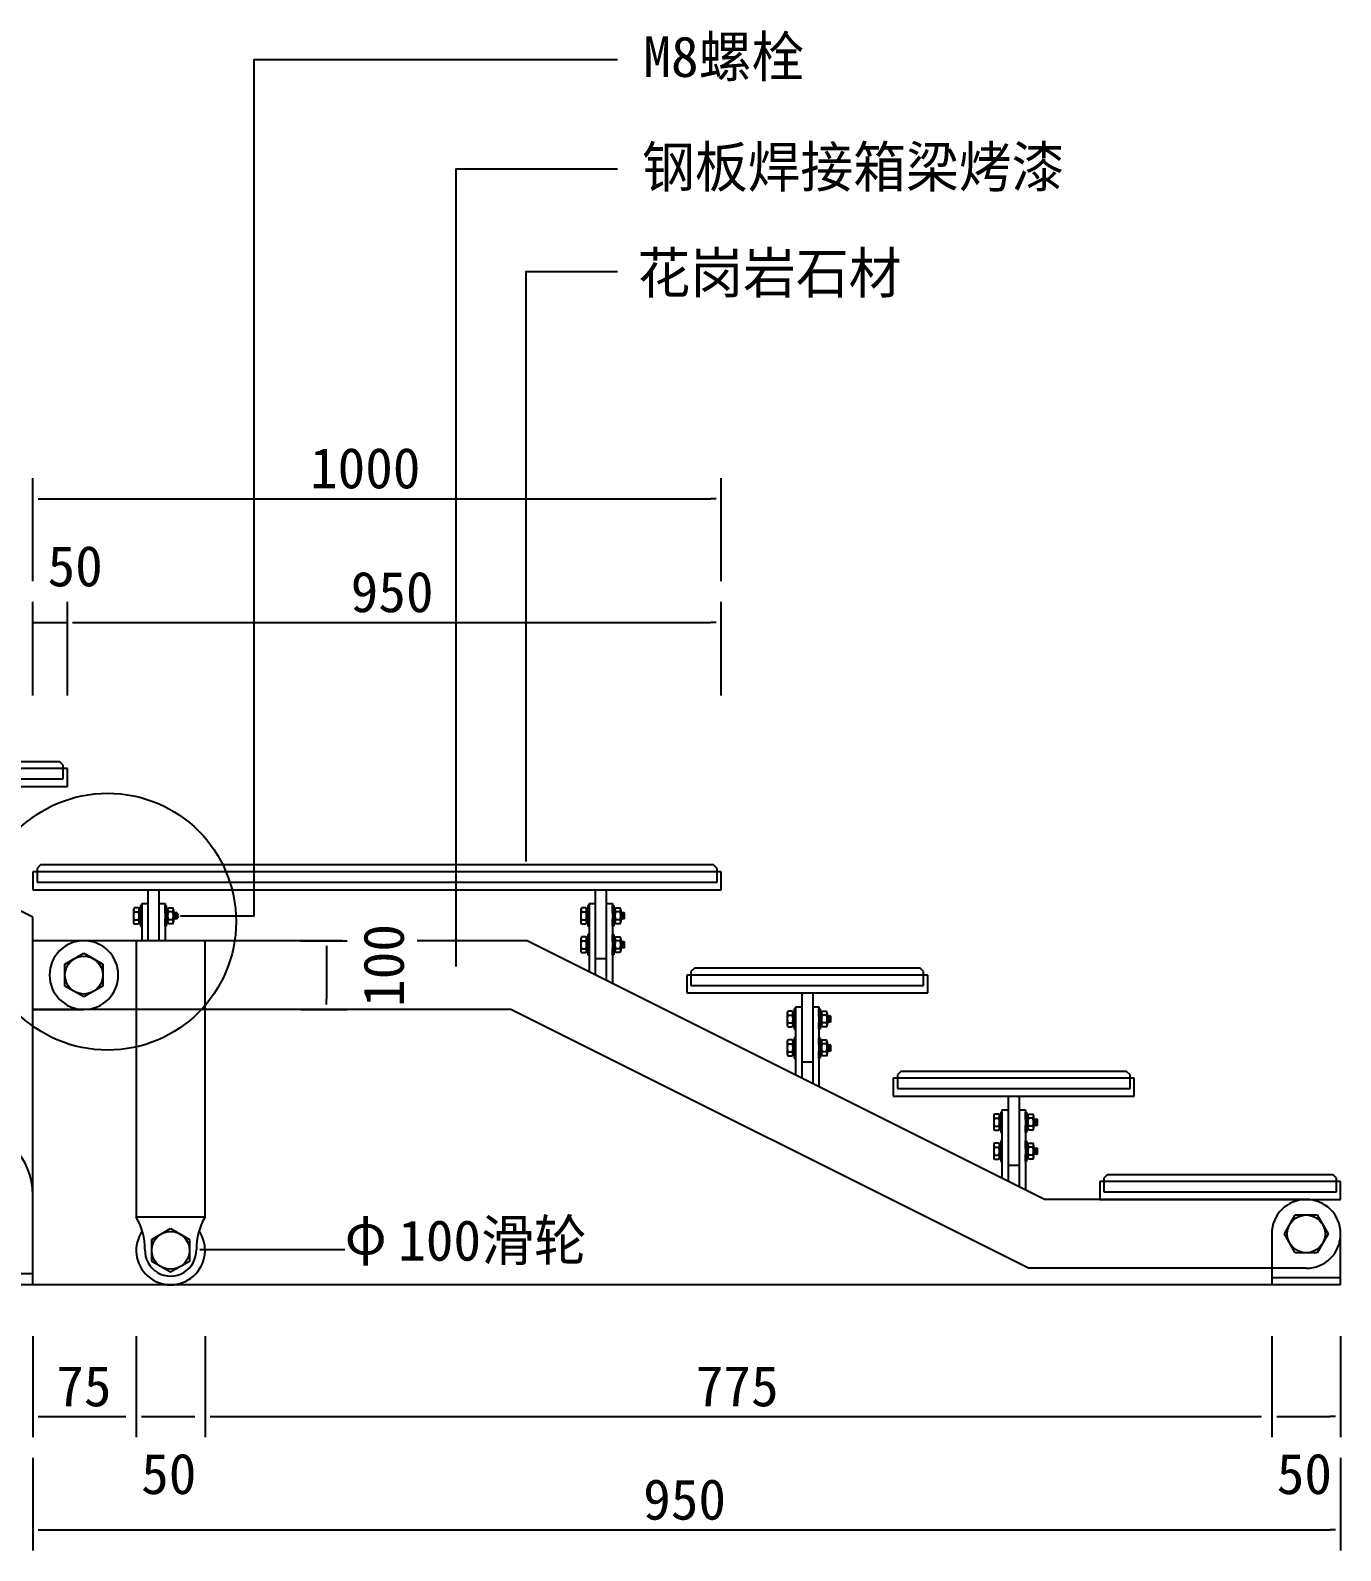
# Model space of a CAD drawing. Header units: metres. Extents: x 14945 to 17595, y 15171 to 18685.
# Drawn here: x 16643 to 17595, y 16919 to 18023 of the extents above; entities that cross this region are included whole.
import ezdxf

# ---------------------------------------------------------------- set-up
doc = ezdxf.new("R2010")
doc.units = ezdxf.units.M
for name, color, linetype in [('2', 2, 'Continuous'), ('3', 3, 'Continuous'), ('4', 4, 'Continuous'), ('7', 7, 'Continuous'), ('DIM', 3, 'Continuous'), ('TEXT', 3, 'Continuous')]:
    doc.layers.add(name, color=color, linetype=linetype)

# ---------------------------------------------------------------- blocks, each defined once
blk = doc.blocks.new('_DOT')
at = {"color": 0, "linetype": 'ByBlock'}
blk.add_line((-0.5, 0), (-1, 0), dxfattribs=at)
blk = doc.blocks.new('DOT')
at = {"color": 0, "linetype": 'ByBlock'}
blk.add_line((-0.35, 0), (-1, 0), dxfattribs=at)
blk.add_lwpolyline([(-0.17, 0, 1), (0.17, 0, 1)], format="xyb", close=True, dxfattribs=at)

msp = doc.modelspace()

# ---------------------------------------------------------------- linework, layer by layer
for p, q in [((17003.17, 17419.76), (17003.17, 17424.64)), ((16952.34, 17343.39), (16952.34, 17348.26)), ((16766.16, 17137.81), (16771.03, 17137.81))]:
    msp.add_line(p, q)
at = {"layer": '2'}
msp.add_line((17594.84, 17112.14), (15172.73, 17112.14), dxfattribs=at)
at = {"layer": '3'}
for p, q in [((16666.84, 17479.64), (16666.84, 17487.14)), ((16595.34, 17479.64), (16666.84, 17479.64)), ((16647.84, 17412.14), (16647.84, 17404.64)), ((16647.84, 17404.64), (17141.84, 17404.64)), ((17141.84, 17404.64), (17141.84, 17412.14)), ((16717.84, 17384.64), (16717.84, 17384.64)), ((16717.84, 17384.64), (16717.84, 17375.89)), ((16718.34, 17383.12), (16721.59, 17383.12)), ((16721.51, 17386.01), (16718.43, 17386.01)), ((16722.97, 17385.17), (16722.09, 17385.17)), ((16722.09, 17385.17), (16722.09, 17384.45)), ((16722.09, 17376.01), (16722.09, 17384.45)), ((16723.84, 17387.67), (16722.97, 17387.67)), ((16722.97, 17387.67), (16722.97, 17385.17)), ((16722.97, 17385.17), (16722.97, 17375.29)), ((16723.84, 17382.26), (16723.84, 17387.67)), ((16740.84, 17382.26), (16740.84, 17387.67)), ((16740.84, 17387.67), (16741.72, 17387.67)), ((16741.72, 17387.67), (16741.72, 17385.17)), ((16741.72, 17385.17), (16741.72, 17375.29)), ((16741.72, 17385.17), (16742.59, 17385.17)), ((16742.59, 17385.17), (16742.59, 17384.45)), ((16742.59, 17376.01), (16742.59, 17384.45)), ((16746.34, 17383.12), (16743.09, 17383.12)), ((16743.18, 17386.01), (16746.26, 17386.01)), ((16746.84, 17384.58), (16746.84, 17382.74)), ((16746.84, 17382.74), (16747.26, 17377.74)), ((16746.84, 17382.74), (16746.84, 17377.93)), ((16746.84, 17382.74), (16747.72, 17382.34)), ((16747.72, 17382.34), (16748.51, 17382.74)), ((16748.05, 17378.13), (16747.72, 17382.34)), ((16748.51, 17382.74), (16748.93, 17377.74)), ((16748.51, 17382.74), (16749.34, 17382.36)), ((16749.34, 17382.36), (16749.34, 17377.94)), ((17042.84, 17384.64), (17042.84, 17384.64)), ((17042.84, 17384.64), (17042.84, 17375.89)), ((17043.34, 17383.12), (17046.59, 17383.12)), ((17046.51, 17386.01), (17043.43, 17386.01)), ((17047.97, 17385.17), (17047.09, 17385.17)), ((17047.09, 17385.17), (17047.09, 17384.45)), ((17047.09, 17376.01), (17047.09, 17384.45)), ((17048.84, 17387.67), (17047.97, 17387.67)), ((17047.97, 17387.67), (17047.97, 17385.17)), ((17047.97, 17385.17), (17047.97, 17375.29)), ((17048.84, 17382.26), (17048.84, 17387.67)), ((17065.84, 17382.26), (17065.84, 17387.67)), ((17065.84, 17387.67), (17066.72, 17387.67)), ((17066.72, 17387.67), (17066.72, 17385.17)), ((17066.72, 17385.17), (17066.72, 17375.29)), ((17066.72, 17385.17), (17067.59, 17385.17)), ((17067.59, 17385.17), (17067.59, 17384.45)), ((17067.59, 17376.01), (17067.59, 17384.45)), ((17071.34, 17383.12), (17068.09, 17383.12)), ((17068.18, 17386.01), (17071.26, 17386.01)), ((17071.84, 17384.58), (17071.84, 17382.74)), ((17071.84, 17382.74), (17071.84, 17377.93)), ((17071.84, 17382.74), (17072.26, 17377.74)), ((17071.84, 17382.74), (17072.72, 17382.34)), ((17072.72, 17382.34), (17073.51, 17382.74)), ((17073.05, 17378.13), (17072.72, 17382.34)), ((17073.51, 17382.74), (17073.93, 17377.74)), ((17073.51, 17382.74), (17074.34, 17382.36)), ((17074.34, 17382.36), (17074.34, 17377.94)), ((16718.34, 17377.35), (16721.59, 17377.35)), ((16718.43, 17374.46), (16721.51, 17374.46)), ((16722.09, 17376.01), (16722.09, 17375.29)), ((16722.09, 17375.29), (16722.97, 17375.29)), ((16722.97, 17375.29), (16722.97, 17372.79)), ((16722.97, 17372.79), (16723.84, 17372.79)), ((16723.84, 17372.79), (16723.84, 17377.85)), ((16740.84, 17372.79), (16740.84, 17377.85)), ((16741.72, 17372.79), (16740.84, 17372.79)), ((16742.59, 17375.29), (16741.72, 17375.29)), ((16741.72, 17375.29), (16741.72, 17372.79)), ((16742.59, 17376.01), (16742.59, 17375.29)), ((16746.34, 17377.35), (16743.09, 17377.35)), ((16746.26, 17374.46), (16743.18, 17374.46)), ((16747.26, 17377.74), (16746.84, 17377.93)), ((16746.84, 17377.93), (16746.84, 17375.89)), ((16748.05, 17378.13), (16747.26, 17377.74)), ((16748.93, 17377.74), (16748.05, 17378.13)), ((16749.34, 17377.94), (16748.93, 17377.74)), ((17043.34, 17377.35), (17046.59, 17377.35)), ((17043.43, 17374.46), (17046.51, 17374.46)), ((17047.09, 17376.01), (17047.09, 17375.29)), ((17047.09, 17375.29), (17047.97, 17375.29)), ((17047.97, 17375.29), (17047.97, 17372.79)), ((17047.97, 17372.79), (17048.84, 17372.79)), ((17048.84, 17372.79), (17048.84, 17377.85)), ((17065.84, 17372.79), (17065.84, 17377.85)), ((17066.72, 17372.79), (17065.84, 17372.79)), ((17067.59, 17375.29), (17066.72, 17375.29)), ((17066.72, 17375.29), (17066.72, 17372.79)), ((17067.59, 17376.01), (17067.59, 17375.29)), ((17071.34, 17377.35), (17068.09, 17377.35)), ((17071.26, 17374.46), (17068.18, 17374.46)), ((17072.26, 17377.74), (17071.84, 17377.93)), ((17071.84, 17377.93), (17071.84, 17375.89)), ((17073.05, 17378.13), (17072.26, 17377.74)), ((17073.93, 17377.74), (17073.05, 17378.13)), ((17074.34, 17377.94), (17073.93, 17377.74)), ((17042.84, 17363.56), (17042.84, 17356.91)), ((17043.34, 17362.1), (17046.59, 17362.1)), ((17046.51, 17364.99), (17043.43, 17364.99)), ((17047.97, 17364.15), (17047.09, 17364.15)), ((17047.09, 17364.15), (17047.09, 17363.43)), ((17047.09, 17354.99), (17047.09, 17363.43)), ((17048.84, 17366.65), (17047.97, 17366.65)), ((17047.97, 17366.65), (17047.97, 17364.15)), ((17047.97, 17364.15), (17047.97, 17354.27)), ((17048.84, 17361.24), (17048.84, 17366.65)), ((17065.84, 17361.24), (17065.84, 17366.65)), ((17065.84, 17366.65), (17066.72, 17366.65)), ((17066.72, 17366.65), (17066.72, 17364.15)), ((17066.72, 17364.15), (17066.72, 17354.27)), ((17066.72, 17364.15), (17067.59, 17364.15)), ((17067.59, 17364.15), (17067.59, 17363.43)), ((17067.59, 17354.99), (17067.59, 17363.43)), ((17071.34, 17362.1), (17068.09, 17362.1)), ((17068.18, 17364.99), (17071.26, 17364.99)), ((17071.84, 17363.56), (17071.84, 17361.72)), ((17071.84, 17361.72), (17071.84, 17356.91)), ((17071.84, 17361.72), (17072.26, 17356.72)), ((17071.84, 17361.72), (17072.72, 17361.32)), ((17072.72, 17361.32), (17073.51, 17361.72)), ((17073.05, 17357.11), (17072.72, 17361.32)), ((17073.51, 17361.72), (17073.93, 17356.72)), ((17073.51, 17361.72), (17074.34, 17361.34)), ((17074.34, 17361.34), (17074.34, 17356.92)), ((17042.84, 17356.91), (17042.84, 17356.91)), ((17042.84, 17356.91), (17042.84, 17354.87)), ((17043.34, 17356.33), (17046.59, 17356.33)), ((17043.43, 17353.44), (17046.51, 17353.44)), ((17047.09, 17354.99), (17047.09, 17354.27)), ((17047.09, 17354.27), (17047.97, 17354.27)), ((17047.97, 17354.27), (17047.97, 17351.77)), ((17047.97, 17351.77), (17048.84, 17351.77)), ((17048.84, 17351.77), (17048.84, 17356.83)), ((17065.84, 17351.77), (17065.84, 17356.83)), ((17066.72, 17351.77), (17065.84, 17351.77)), ((17067.59, 17354.27), (17066.72, 17354.27)), ((17066.72, 17354.27), (17066.72, 17351.77)), ((17067.59, 17354.99), (17067.59, 17354.27)), ((17071.34, 17356.33), (17068.09, 17356.33)), ((17071.26, 17353.44), (17068.18, 17353.44)), ((17072.26, 17356.72), (17071.84, 17356.91)), ((17071.84, 17356.91), (17071.84, 17354.87)), ((17073.05, 17357.11), (17072.26, 17356.72)), ((17073.93, 17356.72), (17073.05, 17357.11)), ((17074.34, 17356.92), (17073.93, 17356.72)), ((17122.84, 17337.14), (17122.84, 17329.64)), ((17122.84, 17329.64), (17291.84, 17329.64)), ((17291.84, 17329.64), (17291.84, 17337.14)), ((17192.84, 17309.64), (17192.84, 17309.64)), ((17192.84, 17309.64), (17192.84, 17300.89)), ((17193.34, 17308.12), (17196.59, 17308.12)), ((17196.51, 17311.01), (17193.43, 17311.01)), ((17197.97, 17310.17), (17197.09, 17310.17)), ((17197.09, 17310.17), (17197.09, 17309.45)), ((17197.09, 17301.01), (17197.09, 17309.45)), ((17198.84, 17312.67), (17197.97, 17312.67)), ((17197.97, 17312.67), (17197.97, 17310.17)), ((17197.97, 17310.17), (17197.97, 17300.29)), ((17198.84, 17307.26), (17198.84, 17312.67)), ((17215.84, 17307.26), (17215.84, 17312.67)), ((17215.84, 17312.67), (17216.72, 17312.67)), ((17216.72, 17312.67), (17216.72, 17310.17)), ((17216.72, 17310.17), (17216.72, 17300.29)), ((17216.72, 17310.17), (17217.59, 17310.17)), ((17217.59, 17310.17), (17217.59, 17309.45)), ((17217.59, 17301.01), (17217.59, 17309.45)), ((17221.34, 17308.12), (17218.09, 17308.12)), ((17218.18, 17311.01), (17221.26, 17311.01)), ((17221.84, 17309.58), (17221.84, 17307.74)), ((17221.84, 17307.74), (17221.84, 17302.93)), ((17221.84, 17307.74), (17222.26, 17302.74)), ((17221.84, 17307.74), (17222.72, 17307.34)), ((17222.72, 17307.34), (17223.51, 17307.74)), ((17223.05, 17303.13), (17222.72, 17307.34)), ((17223.51, 17307.74), (17223.93, 17302.74)), ((17223.51, 17307.74), (17224.34, 17307.36)), ((17224.34, 17307.36), (17224.34, 17302.94)), ((17193.34, 17302.35), (17196.59, 17302.35)), ((17193.43, 17299.46), (17196.51, 17299.46)), ((17197.09, 17301.01), (17197.09, 17300.29)), ((17197.09, 17300.29), (17197.97, 17300.29)), ((17197.97, 17300.29), (17197.97, 17297.79)), ((17197.97, 17297.79), (17198.84, 17297.79)), ((17198.84, 17297.79), (17198.84, 17302.85)), ((17215.84, 17297.79), (17215.84, 17302.85)), ((17216.72, 17297.79), (17215.84, 17297.79)), ((17217.59, 17300.29), (17216.72, 17300.29)), ((17216.72, 17300.29), (17216.72, 17297.79)), ((17217.59, 17301.01), (17217.59, 17300.29)), ((17221.34, 17302.35), (17218.09, 17302.35)), ((17221.26, 17299.46), (17218.18, 17299.46)), ((17222.26, 17302.74), (17221.84, 17302.93)), ((17221.84, 17302.93), (17221.84, 17300.89)), ((17223.05, 17303.13), (17222.26, 17302.74)), ((17223.93, 17302.74), (17223.05, 17303.13)), ((17224.34, 17302.94), (17223.93, 17302.74)), ((17192.84, 17288.56), (17192.84, 17281.91)), ((17193.34, 17287.1), (17196.59, 17287.1)), ((17196.51, 17289.99), (17193.43, 17289.99)), ((17197.97, 17289.15), (17197.09, 17289.15)), ((17197.09, 17289.15), (17197.09, 17288.43)), ((17197.09, 17279.99), (17197.09, 17288.43)), ((17198.84, 17291.65), (17197.97, 17291.65)), ((17197.97, 17291.65), (17197.97, 17289.15)), ((17197.97, 17289.15), (17197.97, 17279.27)), ((17198.84, 17286.24), (17198.84, 17291.65)), ((17215.84, 17286.24), (17215.84, 17291.65)), ((17215.84, 17291.65), (17216.72, 17291.65)), ((17216.72, 17291.65), (17216.72, 17289.15)), ((17216.72, 17289.15), (17216.72, 17279.27)), ((17216.72, 17289.15), (17217.59, 17289.15)), ((17217.59, 17289.15), (17217.59, 17288.43)), ((17217.59, 17279.99), (17217.59, 17288.43)), ((17221.34, 17287.1), (17218.09, 17287.1)), ((17218.18, 17289.99), (17221.26, 17289.99)), ((17221.84, 17288.56), (17221.84, 17286.72)), ((17221.84, 17286.72), (17221.84, 17281.91)), ((17221.84, 17286.72), (17222.26, 17281.72)), ((17221.84, 17286.72), (17222.72, 17286.32)), ((17222.72, 17286.32), (17223.51, 17286.72)), ((17223.05, 17282.11), (17222.72, 17286.32)), ((17223.51, 17286.72), (17223.93, 17281.72)), ((17223.51, 17286.72), (17224.34, 17286.34)), ((17224.34, 17286.34), (17224.34, 17281.92)), ((17192.84, 17281.91), (17192.84, 17281.91)), ((17192.84, 17281.91), (17192.84, 17279.87)), ((17193.34, 17281.33), (17196.59, 17281.33)), ((17193.43, 17278.44), (17196.51, 17278.44)), ((17197.09, 17279.99), (17197.09, 17279.27)), ((17197.09, 17279.27), (17197.97, 17279.27)), ((17197.97, 17279.27), (17197.97, 17276.77)), ((17197.97, 17276.77), (17198.84, 17276.77)), ((17198.84, 17276.77), (17198.84, 17281.83)), ((17215.84, 17276.77), (17215.84, 17281.83)), ((17216.72, 17276.77), (17215.84, 17276.77)), ((17217.59, 17279.27), (17216.72, 17279.27)), ((17216.72, 17279.27), (17216.72, 17276.77)), ((17217.59, 17279.99), (17217.59, 17279.27)), ((17221.34, 17281.33), (17218.09, 17281.33)), ((17221.26, 17278.44), (17218.18, 17278.44)), ((17222.26, 17281.72), (17221.84, 17281.91)), ((17221.84, 17281.91), (17221.84, 17279.87)), ((17223.05, 17282.11), (17222.26, 17281.72)), ((17223.93, 17281.72), (17223.05, 17282.11)), ((17224.34, 17281.92), (17223.93, 17281.72)), ((17272.84, 17262.14), (17272.84, 17254.64)), ((17441.84, 17254.64), (17441.84, 17262.14)), ((17272.84, 17254.64), (17441.84, 17254.64)), ((17342.84, 17234.64), (17342.84, 17234.64)), ((17342.84, 17234.64), (17342.84, 17225.89)), ((17343.34, 17233.12), (17346.59, 17233.12)), ((17346.51, 17236.01), (17343.43, 17236.01)), ((17347.97, 17235.17), (17347.09, 17235.17)), ((17347.09, 17235.17), (17347.09, 17234.45)), ((17347.09, 17226.01), (17347.09, 17234.45)), ((17348.84, 17237.67), (17347.97, 17237.67)), ((17347.97, 17237.67), (17347.97, 17235.17)), ((17347.97, 17235.17), (17347.97, 17225.29)), ((17348.84, 17232.26), (17348.84, 17237.67)), ((17348.84, 17222.79), (17348.84, 17227.85)), ((17365.84, 17232.26), (17365.84, 17237.67)), ((17365.84, 17237.67), (17366.72, 17237.67)), ((17365.84, 17222.79), (17365.84, 17227.85)), ((17366.72, 17237.67), (17366.72, 17235.17)), ((17366.72, 17235.17), (17366.72, 17225.29)), ((17366.72, 17235.17), (17367.59, 17235.17)), ((17367.59, 17235.17), (17367.59, 17234.45)), ((17367.59, 17226.01), (17367.59, 17234.45)), ((17371.34, 17233.12), (17368.09, 17233.12)), ((17368.18, 17236.01), (17371.26, 17236.01)), ((17371.84, 17234.58), (17371.84, 17232.74)), ((17371.84, 17232.74), (17371.84, 17227.93)), ((17371.84, 17232.74), (17372.26, 17227.74)), ((17371.84, 17232.74), (17372.72, 17232.34)), ((17372.26, 17227.74), (17371.84, 17227.93)), ((17371.84, 17227.93), (17371.84, 17225.89)), ((17373.05, 17228.13), (17372.26, 17227.74)), ((17372.72, 17232.34), (17373.51, 17232.74)), ((17373.05, 17228.13), (17372.72, 17232.34)), ((17373.93, 17227.74), (17373.05, 17228.13)), ((17373.51, 17232.74), (17373.93, 17227.74)), ((17373.51, 17232.74), (17374.34, 17232.36)), ((17374.34, 17227.94), (17373.93, 17227.74)), ((17374.34, 17232.36), (17374.34, 17227.94)), ((17343.34, 17227.35), (17346.59, 17227.35)), ((17343.43, 17224.46), (17346.51, 17224.46)), ((17347.09, 17226.01), (17347.09, 17225.29)), ((17347.09, 17225.29), (17347.97, 17225.29)), ((17347.97, 17225.29), (17347.97, 17222.79)), ((17347.97, 17222.79), (17348.84, 17222.79)), ((17348.84, 17216.65), (17347.97, 17216.65)), ((17347.97, 17216.65), (17347.97, 17214.15)), ((17348.84, 17211.24), (17348.84, 17216.65)), ((17366.72, 17222.79), (17365.84, 17222.79)), ((17365.84, 17211.24), (17365.84, 17216.65)), ((17365.84, 17216.65), (17366.72, 17216.65)), ((17367.59, 17225.29), (17366.72, 17225.29)), ((17366.72, 17225.29), (17366.72, 17222.79)), ((17366.72, 17216.65), (17366.72, 17214.15)), ((17367.59, 17226.01), (17367.59, 17225.29)), ((17371.34, 17227.35), (17368.09, 17227.35)), ((17371.26, 17224.46), (17368.18, 17224.46)), ((17342.84, 17213.56), (17342.84, 17206.91)), ((17342.84, 17206.91), (17342.84, 17206.91)), ((17342.84, 17206.91), (17342.84, 17204.87)), ((17343.34, 17212.1), (17346.59, 17212.1)), ((17343.34, 17206.33), (17346.59, 17206.33)), ((17346.51, 17214.99), (17343.43, 17214.99)), ((17347.97, 17214.15), (17347.09, 17214.15)), ((17347.09, 17214.15), (17347.09, 17213.43)), ((17347.09, 17204.99), (17347.09, 17213.43)), ((17347.97, 17214.15), (17347.97, 17204.27)), ((17348.84, 17201.77), (17348.84, 17206.83)), ((17365.84, 17201.77), (17365.84, 17206.83)), ((17366.72, 17214.15), (17366.72, 17204.27)), ((17366.72, 17214.15), (17367.59, 17214.15)), ((17367.59, 17214.15), (17367.59, 17213.43)), ((17367.59, 17204.99), (17367.59, 17213.43)), ((17371.34, 17212.1), (17368.09, 17212.1)), ((17371.34, 17206.33), (17368.09, 17206.33)), ((17368.18, 17214.99), (17371.26, 17214.99)), ((17371.84, 17213.56), (17371.84, 17211.72)), ((17371.84, 17211.72), (17371.84, 17206.91)), ((17371.84, 17211.72), (17372.26, 17206.72)), ((17371.84, 17211.72), (17372.72, 17211.32)), ((17372.26, 17206.72), (17371.84, 17206.91)), ((17371.84, 17206.91), (17371.84, 17204.87)), ((17373.05, 17207.11), (17372.26, 17206.72)), ((17372.72, 17211.32), (17373.51, 17211.72)), ((17373.05, 17207.11), (17372.72, 17211.32)), ((17373.93, 17206.72), (17373.05, 17207.11)), ((17373.51, 17211.72), (17373.93, 17206.72)), ((17373.51, 17211.72), (17374.34, 17211.34)), ((17374.34, 17206.92), (17373.93, 17206.72)), ((17374.34, 17211.34), (17374.34, 17206.92)), ((17343.43, 17203.44), (17346.51, 17203.44)), ((17347.09, 17204.99), (17347.09, 17204.27)), ((17347.09, 17204.27), (17347.97, 17204.27)), ((17347.97, 17204.27), (17347.97, 17201.77)), ((17347.97, 17201.77), (17348.84, 17201.77)), ((17366.72, 17201.77), (17365.84, 17201.77)), ((17367.59, 17204.27), (17366.72, 17204.27)), ((17366.72, 17204.27), (17366.72, 17201.77)), ((17367.59, 17204.99), (17367.59, 17204.27)), ((17371.26, 17203.44), (17368.18, 17203.44)), ((17422.84, 17187.14), (17422.84, 17179.64)), ((17591.84, 17179.64), (17591.84, 17187.14)), ((17422.84, 17179.64), (17591.84, 17179.64)), ((16769.84, 17161.26), (16719.84, 17161.26)), ((17569.84, 17124.14), (17544.84, 17124.14))]:
    msp.add_line(p, q, dxfattribs=at)
for centre in [(16681.84, 17337.14), (17569.84, 17149.14), (16744.84, 17137.14)]:
    msp.add_circle(centre, 13.75, dxfattribs=at)
for centre, radius, start, end in [((16719.81, 17384.61), 1.97, 134.75, 179.13), ((16721.32, 17385), 3.52, 188.88, 212.23), ((16726.43, 17380.24), 8.58, 160.35, 199.65), ((16719.95, 17384.54), 2.14, 357.79, 43.37), ((16713.51, 17380.23), 8.58, 340.35, 19.65), ((16718.62, 17385), 3.52, 327.77, 351.12), ((16744.73, 17384.54), 2.14, 136.63, 182.21), ((16746.07, 17385), 3.52, 188.88, 212.23), ((16751.18, 17380.23), 8.58, 160.35, 199.65), ((16744.87, 17384.61), 1.97, 359.19, 45.25), ((16738.26, 17380.24), 8.58, 340.35, 19.65), ((16743.37, 17385), 3.52, 327.77, 351.12), ((17044.81, 17384.61), 1.97, 134.75, 179.13), ((17046.32, 17385), 3.52, 188.88, 212.23), ((17051.43, 17380.24), 8.58, 160.35, 199.65), ((17044.95, 17384.54), 2.14, 357.79, 43.37), ((17038.51, 17380.23), 8.58, 340.35, 19.65), ((17043.62, 17385), 3.52, 327.77, 351.12), ((17069.73, 17384.54), 2.14, 136.63, 182.21), ((17071.07, 17385), 3.52, 188.88, 212.23), ((17076.18, 17380.23), 8.58, 160.35, 199.65), ((17069.87, 17384.61), 1.97, 359.19, 45.25), ((17063.26, 17380.24), 8.58, 340.35, 19.65), ((17068.37, 17385), 3.52, 327.77, 351.12), ((16719.54, 17376.14), 1.7, 134.7, 184.18), ((16719.63, 17375.79), 1.79, 176.72, 227.74), ((16719.87, 17375.96), 2.22, 317.51, 1.33), ((16720.4, 17376.14), 1.7, 355.82, 45.3), ((16744.29, 17376.14), 1.7, 134.7, 184.18), ((16744.82, 17375.96), 2.22, 178.67, 222.49), ((16745.06, 17375.79), 1.79, 312.26, 3.28), ((16745.15, 17376.14), 1.7, 355.82, 45.3), ((17044.54, 17376.14), 1.7, 134.7, 184.18), ((17044.63, 17375.79), 1.79, 176.72, 227.74), ((17044.87, 17375.96), 2.22, 317.51, 1.33), ((17045.4, 17376.14), 1.7, 355.82, 45.3), ((17069.29, 17376.14), 1.7, 134.7, 184.18), ((17069.82, 17375.96), 2.22, 178.67, 222.49), ((17070.06, 17375.79), 1.79, 312.26, 3.28), ((17070.15, 17376.14), 1.7, 355.82, 45.3), ((16681.84, 17337.14), 25, 90, 270), ((17044.81, 17363.59), 1.97, 134.75, 180.81), ((17046.32, 17363.98), 3.52, 188.88, 212.23), ((17051.43, 17359.22), 8.58, 160.35, 199.65), ((17044.95, 17363.52), 2.14, 357.79, 43.37), ((17038.51, 17359.21), 8.58, 340.35, 19.65), ((17043.62, 17363.98), 3.52, 327.77, 351.12), ((17069.73, 17363.52), 2.14, 136.63, 182.21), ((17071.07, 17363.98), 3.52, 188.88, 212.23), ((17076.18, 17359.21), 8.58, 160.35, 199.65), ((17069.87, 17363.59), 1.97, 359.19, 45.25), ((17063.26, 17359.22), 8.58, 340.35, 19.65), ((17068.37, 17363.98), 3.52, 327.77, 351.12), ((17044.54, 17355.12), 1.7, 134.7, 184.18), ((17044.63, 17354.77), 1.79, 176.72, 227.74), ((17044.87, 17354.94), 2.22, 317.51, 1.33), ((17045.4, 17355.12), 1.7, 355.82, 45.3), ((17069.29, 17355.12), 1.7, 134.7, 184.18), ((17069.82, 17354.94), 2.22, 178.67, 222.49), ((17070.06, 17354.77), 1.79, 312.26, 3.28), ((17070.15, 17355.12), 1.7, 355.82, 45.3), ((17194.81, 17309.61), 1.97, 134.75, 179.13), ((17196.32, 17310), 3.52, 188.88, 212.23), ((17201.43, 17305.24), 8.58, 160.35, 199.65), ((17194.95, 17309.54), 2.14, 357.79, 43.37), ((17188.51, 17305.23), 8.58, 340.35, 19.65), ((17193.62, 17310), 3.52, 327.77, 351.12), ((17219.73, 17309.54), 2.14, 136.63, 182.21), ((17221.07, 17310), 3.52, 188.88, 212.23), ((17226.18, 17305.23), 8.58, 160.35, 199.65), ((17219.87, 17309.61), 1.97, 359.19, 45.25), ((17213.26, 17305.24), 8.58, 340.35, 19.65), ((17218.37, 17310), 3.52, 327.77, 351.12), ((17194.54, 17301.14), 1.7, 134.7, 184.18), ((17194.63, 17300.79), 1.79, 176.72, 227.74), ((17194.87, 17300.96), 2.22, 317.51, 1.33), ((17195.4, 17301.14), 1.7, 355.82, 45.3), ((17219.29, 17301.14), 1.7, 134.7, 184.18), ((17219.82, 17300.96), 2.22, 178.67, 222.49), ((17220.06, 17300.79), 1.79, 312.26, 3.28), ((17220.15, 17301.14), 1.7, 355.82, 45.3), ((17194.81, 17288.59), 1.97, 134.75, 180.81), ((17196.32, 17288.98), 3.52, 188.88, 212.23), ((17201.43, 17284.22), 8.58, 160.35, 199.65), ((17194.95, 17288.52), 2.14, 357.79, 43.37), ((17188.51, 17284.21), 8.58, 340.35, 19.65), ((17193.62, 17288.98), 3.52, 327.77, 351.12), ((17219.73, 17288.52), 2.14, 136.63, 182.21), ((17221.07, 17288.98), 3.52, 188.88, 212.23), ((17226.18, 17284.21), 8.58, 160.35, 199.65), ((17219.87, 17288.59), 1.97, 359.19, 45.25), ((17213.26, 17284.22), 8.58, 340.35, 19.65), ((17218.37, 17288.98), 3.52, 327.77, 351.12), ((17194.54, 17280.12), 1.7, 134.7, 184.18), ((17194.63, 17279.77), 1.79, 176.72, 227.74), ((17194.87, 17279.94), 2.22, 317.51, 1.33), ((17195.4, 17280.12), 1.7, 355.82, 45.3), ((17219.29, 17280.12), 1.7, 134.7, 184.18), ((17219.82, 17279.94), 2.22, 178.67, 222.49), ((17220.06, 17279.77), 1.79, 312.26, 3.28), ((17220.15, 17280.12), 1.7, 355.82, 45.3), ((17344.81, 17234.61), 1.97, 134.75, 179.13), ((17346.32, 17235), 3.52, 188.88, 212.23), ((17351.43, 17230.24), 8.58, 160.35, 199.65), ((17344.95, 17234.54), 2.14, 357.79, 43.37), ((17338.51, 17230.23), 8.58, 340.35, 19.65), ((17343.62, 17235), 3.52, 327.77, 351.12), ((17369.73, 17234.54), 2.14, 136.63, 182.21), ((17371.07, 17235), 3.52, 188.88, 212.23), ((17376.18, 17230.23), 8.58, 160.35, 199.65), ((17369.87, 17234.61), 1.97, 359.19, 45.25), ((17363.26, 17230.24), 8.58, 340.35, 19.65), ((17368.37, 17235), 3.52, 327.77, 351.12), ((17344.54, 17226.14), 1.7, 134.7, 184.18), ((17344.63, 17225.79), 1.79, 176.72, 227.74), ((17344.87, 17225.96), 2.22, 317.51, 1.33), ((17345.4, 17226.14), 1.7, 355.82, 45.3), ((17369.29, 17226.14), 1.7, 134.7, 184.18), ((17369.82, 17225.96), 2.22, 178.67, 222.49), ((17370.06, 17225.79), 1.79, 312.26, 3.28), ((17370.15, 17226.14), 1.7, 355.82, 45.3), ((17344.81, 17213.59), 1.97, 134.75, 180.81), ((17346.32, 17213.98), 3.52, 188.88, 212.23), ((17344.54, 17205.12), 1.7, 134.7, 184.18), ((17351.43, 17209.22), 8.58, 160.35, 199.65), ((17344.95, 17213.52), 2.14, 357.79, 43.37), ((17338.51, 17209.21), 8.58, 340.35, 19.65), ((17343.62, 17213.98), 3.52, 327.77, 351.12), ((17345.4, 17205.12), 1.7, 355.82, 45.3), ((17369.73, 17213.52), 2.14, 136.63, 182.21), ((17371.07, 17213.98), 3.52, 188.88, 212.23), ((17369.29, 17205.12), 1.7, 134.7, 184.18), ((17376.18, 17209.21), 8.58, 160.35, 199.65), ((17369.87, 17213.59), 1.97, 359.19, 45.25), ((17363.26, 17209.22), 8.58, 340.35, 19.65), ((17368.37, 17213.98), 3.52, 327.77, 351.12), ((17370.15, 17205.12), 1.7, 355.82, 45.3), ((17344.63, 17204.77), 1.79, 176.72, 227.74), ((17344.87, 17204.94), 2.22, 317.51, 1.33), ((17369.82, 17204.94), 2.22, 178.67, 222.49), ((17370.06, 17204.77), 1.79, 312.26, 3.28), ((17569.84, 17149.14), 25, 270, 0)]:
    msp.add_arc(centre, radius, start, end, dxfattribs=at)
at = {"layer": '4'}
for p, q in [((16644.84, 17379.14), (15378.84, 18012.14)), ((16644.84, 17112.14), (16644.84, 17379.14)), ((16869.37, 17362.14), (16644.84, 17362.14)), ((16719.84, 17362.14), (16719.84, 17161.26)), ((16769.84, 17161.26), (16769.84, 17362.14)), ((17003.84, 17362.14), (16923.93, 17362.14)), ((17379.84, 17174.14), (17003.84, 17362.14)), ((16992.04, 17312.14), (16644.84, 17312.14)), ((17368.04, 17124.14), (16992.04, 17312.14)), ((17569.84, 17174.14), (17379.84, 17174.14)), ((17544.84, 17124.14), (17368.04, 17124.14))]:
    msp.add_line(p, q, dxfattribs=at)
for centre, radius, start, end in [((16594.84, 17177.14), 50, 0, 180), ((16681.05, 17138.24), 45.11, 359.45, 30.68), ((16808.63, 17138.24), 45.11, 149.32, 180.55), ((16744.84, 17137.14), 18.7, 177.93, 2.07)]:
    msp.add_arc(centre, radius, start, end, dxfattribs=at)
at = {"layer": '7'}
for p, q in [((16664.34, 17492.14), (16595.34, 17492.14)), ((16669.84, 17487.14), (16595.34, 17487.14)), ((16666.84, 17489.64), (16664.34, 17492.14)), ((16666.84, 17487.14), (16666.84, 17489.64)), ((16669.84, 17474.14), (16669.84, 17487.14)), ((16595.34, 17474.14), (16669.84, 17474.14)), ((16650.34, 17417.14), (16647.84, 17414.64)), ((17139.34, 17417.14), (16650.34, 17417.14)), ((17141.84, 17414.64), (17139.34, 17417.14)), ((16644.84, 17412.14), (16644.84, 17399.14)), ((17144.84, 17412.14), (16644.84, 17412.14)), ((16647.84, 17414.64), (16647.84, 17412.14)), ((17141.84, 17412.14), (17141.84, 17414.64)), ((17144.84, 17399.14), (17144.84, 17412.14)), ((16644.84, 17399.14), (17144.84, 17399.14)), ((16728.34, 17399.14), (16728.34, 17362.14)), ((16736.34, 17399.14), (16736.34, 17362.14)), ((17053.34, 17399.14), (17053.34, 17337.39)), ((17061.34, 17399.14), (17061.34, 17333.39)), ((16723.84, 17389.14), (16723.84, 17362.14)), ((16723.84, 17389.14), (16728.34, 17389.14)), ((16736.34, 17389.14), (16740.84, 17389.14)), ((16740.84, 17389.14), (16740.84, 17362.14)), ((17048.84, 17389.14), (17048.84, 17339.64)), ((17048.84, 17389.14), (17053.34, 17389.14)), ((17061.34, 17389.14), (17065.84, 17389.14)), ((17065.84, 17389.14), (17065.84, 17331.14)), ((16681.84, 17362.14), (16644.84, 17362.14)), ((16668.09, 17345.08), (16681.84, 17353.01)), ((16681.84, 17353.01), (16695.59, 17345.08)), ((17053.34, 17349.14), (17061.34, 17349.14)), ((16668.09, 17329.2), (16668.09, 17345.08)), ((16695.59, 17345.08), (16695.59, 17329.2)), ((17125.34, 17342.14), (17122.84, 17339.64)), ((17122.84, 17339.64), (17122.84, 17337.14)), ((17289.34, 17342.14), (17125.34, 17342.14)), ((17291.84, 17339.64), (17289.34, 17342.14)), ((17291.84, 17337.14), (17291.84, 17339.64)), ((16681.84, 17321.26), (16668.09, 17329.2)), ((16695.59, 17329.2), (16681.84, 17321.26)), ((17119.84, 17337.14), (17119.84, 17324.14)), ((17294.84, 17337.14), (17119.84, 17337.14)), ((17294.84, 17324.14), (17294.84, 17337.14)), ((17119.84, 17324.14), (17294.84, 17324.14)), ((17203.34, 17324.14), (17203.34, 17262.39)), ((17211.34, 17324.14), (17211.34, 17258.39)), ((16644.84, 17312.14), (16681.84, 17312.14)), ((17198.84, 17314.14), (17198.84, 17264.64)), ((17198.84, 17314.14), (17203.34, 17314.14)), ((17211.34, 17314.14), (17215.84, 17314.14)), ((17215.84, 17314.14), (17215.84, 17256.14)), ((17203.34, 17274.14), (17211.34, 17274.14)), ((17269.84, 17262.14), (17269.84, 17249.14)), ((17444.84, 17262.14), (17269.84, 17262.14)), ((17275.34, 17267.14), (17272.84, 17264.64)), ((17272.84, 17264.64), (17272.84, 17262.14)), ((17439.34, 17267.14), (17275.34, 17267.14)), ((17441.84, 17264.64), (17439.34, 17267.14)), ((17441.84, 17262.14), (17441.84, 17264.64)), ((17444.84, 17249.14), (17444.84, 17262.14)), ((17269.84, 17249.14), (17444.84, 17249.14)), ((17348.84, 17239.14), (17348.84, 17189.64)), ((17348.84, 17239.14), (17353.34, 17239.14)), ((17353.34, 17249.14), (17353.34, 17187.39)), ((17361.34, 17249.14), (17361.34, 17183.39)), ((17361.34, 17239.14), (17365.84, 17239.14)), ((17365.84, 17239.14), (17365.84, 17181.14)), ((17353.34, 17199.14), (17361.34, 17199.14)), ((17419.84, 17187.14), (17419.84, 17174.14)), ((17594.84, 17187.14), (17419.84, 17187.14)), ((17425.34, 17192.14), (17422.84, 17189.64)), ((17422.84, 17189.64), (17422.84, 17187.14)), ((17589.34, 17192.14), (17425.34, 17192.14)), ((17591.84, 17189.64), (17589.34, 17192.14)), ((17591.84, 17187.14), (17591.84, 17189.64)), ((17594.84, 17174.14), (17594.84, 17187.14)), ((17419.84, 17174.14), (17594.84, 17174.14)), ((17553.97, 17149.14), (17561.9, 17162.89)), ((17561.9, 17162.89), (17577.78, 17162.89)), ((17577.78, 17162.89), (17585.72, 17149.14)), ((16731.09, 17145.08), (16744.84, 17153.01)), ((16744.84, 17153.01), (16758.59, 17145.08)), ((16731.09, 17129.2), (16731.09, 17145.08)), ((16758.59, 17145.08), (16758.59, 17129.2)), ((17544.84, 17149.14), (17544.84, 17112.14)), ((17561.9, 17135.39), (17553.97, 17149.14)), ((17585.72, 17149.14), (17577.78, 17135.39)), ((17594.84, 17112.14), (17594.84, 17149.14)), ((16744.84, 17121.26), (16731.09, 17129.2)), ((16758.59, 17129.2), (16744.84, 17121.26)), ((17577.78, 17135.39), (17561.9, 17135.39)), ((16644.84, 17120.14), (16544.84, 17120.14)), ((17594.84, 17117.14), (17544.84, 17117.14))]:
    msp.add_line(p, q, dxfattribs=at)
for centre, start, end in [((16681.84, 17337.14), 270, 90), ((17569.84, 17149.14), 0, 180), ((16744.84, 17137.14), 145.54, 34.46)]:
    msp.add_arc(centre, 25, start, end, dxfattribs=at)
at = {"layer": 'DIM'}
for p, q in [((16644.84, 17623.29), (16644.84, 17698.22)), ((17144.84, 17623.29), (17144.84, 17698.22)), ((16652.34, 17683.22), (17137.34, 17683.22)), ((16644.84, 17540.3), (16644.84, 17608.29)), ((16669.84, 17540.3), (16669.84, 17608.29)), ((16669.84, 17540.3), (16669.84, 17608.29)), ((17144.84, 17540.3), (17144.84, 17608.29)), ((16644.84, 17593.29), (16669.84, 17593.29)), ((16644.84, 17593.29), (16669.84, 17593.29)), ((16677.34, 17593.29), (17137.34, 17593.29)), ((16677.34, 17593.29), (16684.84, 17593.29)), ((16839.34, 17362.14), (16873.04, 17362.14)), ((16858.04, 17354.64), (16858.04, 17319.64)), ((16839.34, 17312.14), (16873.04, 17312.14)), ((16644.84, 17074.9), (16644.84, 17001.4)), ((16644.84, 17074.9), (16644.84, 17001.4)), ((16719.84, 17074.9), (16719.84, 17001.4)), ((16719.84, 17074.9), (16719.84, 17001.4)), ((16769.84, 17074.9), (16769.84, 17001.4)), ((16769.84, 17074.9), (16769.84, 17001.4)), ((17544.84, 17074.9), (17544.84, 17001.4)), ((17544.84, 17074.9), (17544.84, 17001.4)), ((17594.84, 17074.9), (17594.84, 17001.4)), ((16652.34, 17016.4), (16712.34, 17016.4)), ((16727.34, 17016.4), (16762.34, 17016.4)), ((16777.34, 17016.4), (17537.34, 17016.4)), ((17552.34, 17016.4), (17587.34, 17016.4)), ((16644.84, 16986.4), (16644.84, 16919.07)), ((16644.84, 16986.4), (16644.84, 16919.07)), ((17594.84, 16986.4), (17594.84, 16919.07)), ((16652.34, 16934.07), (17587.34, 16934.07))]:
    msp.add_line(p, q, dxfattribs=at)
at = {"layer": 'TEXT'}
for points in [[(16756.84, 17380.15), (16805.5, 17380.15), (16805.5, 18002.15), (17069.49, 18002.15)], [(16952.34, 17348.26), (16952.34, 17922.93), (17069.49, 17922.93)], [(17003.17, 17424.64), (17003.17, 17848.36), (17069.49, 17848.36)], [(16771.03, 17137.81), (16871.33, 17137.81)]]:
    msp.add_lwpolyline(points, dxfattribs=at)
msp.add_circle((16699.1, 17375.94), 93.3, dxfattribs=at)

# ---------------------------------------------------------------- block references
at = {"layer": 'DIM', "xscale": 7.5, "yscale": 7.5, "zscale": 7.5}
for p, rotation in [((16644.84, 17683.22), 180), ((16669.84, 17593.29), 180), ((16669.84, 17593.29), 180), ((16858.04, 17362.14), 90), ((16858.04, 17312.14), 270), ((16644.84, 17016.4), 180), ((16719.84, 17016.4), 180), ((16769.84, 17016.4), 180), ((17544.84, 17016.4), 180), ((16644.84, 16934.07), 180)]:
    msp.add_blockref('_DOT', p, dxfattribs=dict(at, rotation=rotation))
for p in [(17144.84, 17683.22), (17144.84, 17593.29), (17594.84, 17016.4), (17594.84, 16934.07)]:
    msp.add_blockref('_DOT', p, dxfattribs=at)
at = {"layer": 'TEXT', "xscale": 7.5, "yscale": 7.5, "zscale": 7.5, "rotation": 180}
msp.add_blockref('DOT', (16749.34, 17380.15), dxfattribs=at)

# ---------------------------------------------------------------- texts
at = {"layer": '3'}
for s, p in [('1000', (16846.08, 17690.72)), ('50', (16655.42, 17619.54)), ('950', (16875.64, 17600.79)), ('75', (16661.75, 17023.9)), ('775', (17126.37, 17023.9)), ('50', (16723.44, 16960.15)), ('50', (17548.44, 16960.15)), ('950', (17088.14, 16941.57))]:
    msp.add_text(s, height=29.5, dxfattribs=at).set_placement(p)
msp.add_text('100', height=29.5, rotation=90, dxfattribs=at).set_placement((16914.29, 17314.03))
at = {"layer": 'TEXT'}
for s, p in [('M8螺栓', (17088.32, 17989.59)), ('钢板焊接箱梁烤漆', (17087.35, 17909.47)), ('花岗岩石材', (17084.06, 17832.49)), ('φ', (16871.33, 17134.17)), ('100滑轮', (16910.18, 17129.71))]:
    msp.add_text(s, height=29.5, dxfattribs=at).set_placement(p)

doc.saveas('drawing.dxf')
